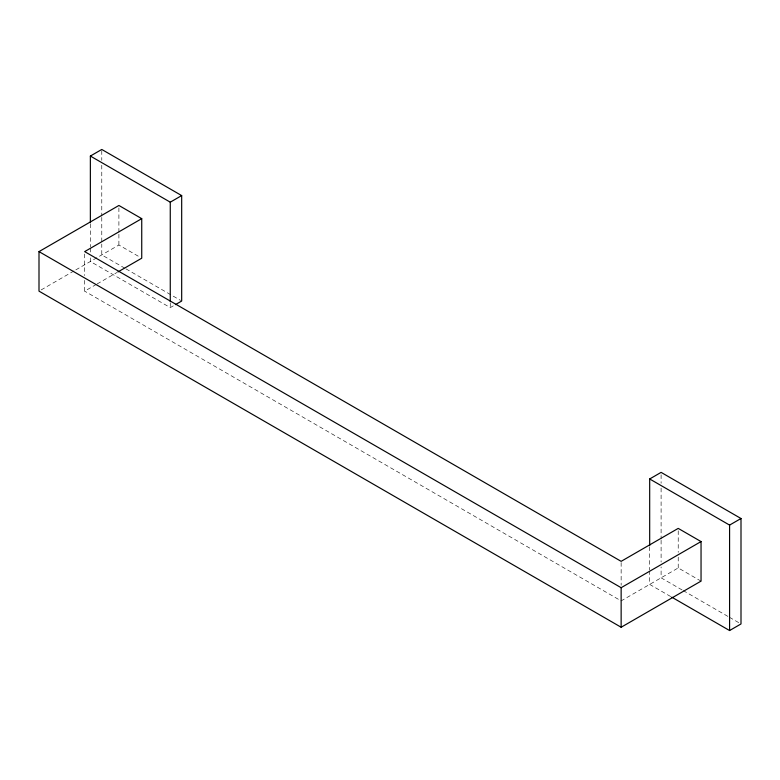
<?xml version="1.0" encoding="UTF-8"?>
<svg xmlns="http://www.w3.org/2000/svg" width="780" height="780" viewBox="0 0 780 780"><rect width="100%" height="100%" fill="white"/><g stroke="black" fill="none" stroke-linecap="round" stroke-linejoin="round"><path stroke-width="0.58" stroke-dasharray="3.9 2.92" d="M41.106 289.936L74.743 270.514M75.796 269.899L118.901 245.018L140.692 257.595M84.659 280.361L84.659 291.145L96.077 284.554M97.11 283.959L116.824 272.571M90.363 257.858L90.363 261.495L170.264 307.622L174.418 305.224M701.044 581.12L678.22 567.938L621.143 600.883L84.659 291.145M124.907 268.252L101.78 254.904L101.78 243.994M125.96 268.866L180.628 300.427M682.12 589.963L661.099 577.824L661.099 566.914M683.173 590.567L728.383 616.668M729.437 617.273L738.894 622.742M670.712 596.554L649.682 584.415L649.682 571.077M678.22 530.79L678.22 552.357M678.22 557.154L678.22 567.938M661.099 474.796L661.099 483.288M661.099 488.134L661.099 539.038M661.099 540.248L661.099 562.068M649.682 546.838L649.682 569.868M621.143 562.546L621.143 585.312M170.264 302.776L170.264 307.622M118.901 207.87L118.901 233.035M118.901 234.234L118.901 245.018M101.78 150.667L101.78 160.368M101.78 165.214L101.78 216.118M101.78 217.328L101.78 242.785M90.363 223.918L90.363 246.948M90.363 248.157L90.363 253.012M84.659 254.007L84.659 275.574"/><path stroke-width="1.17" d="M90.363 222.709L90.363 156.049L101.78 149.458L181.681 195.585L181.681 301.031L175.461 304.629M141.736 218.653L84.659 251.608L621.143 561.346L678.22 528.392L701.044 541.573L701.044 581.12L621.143 627.247L39 291.145L39 251.608L118.901 205.471L141.736 218.653L141.736 258.2L117.868 271.976M90.363 156.049L170.264 202.176L181.681 195.585M649.682 545.63L649.682 478.969L661.099 472.378L741 518.505L741 623.951L729.583 630.542L671.765 597.158M39 251.608L621.143 587.701L701.044 541.573M649.682 478.969L729.583 525.096L741 518.505M729.583 525.096L729.583 630.542M621.143 587.701L621.143 627.247M170.264 202.176L170.264 301.567"/></g></svg>
